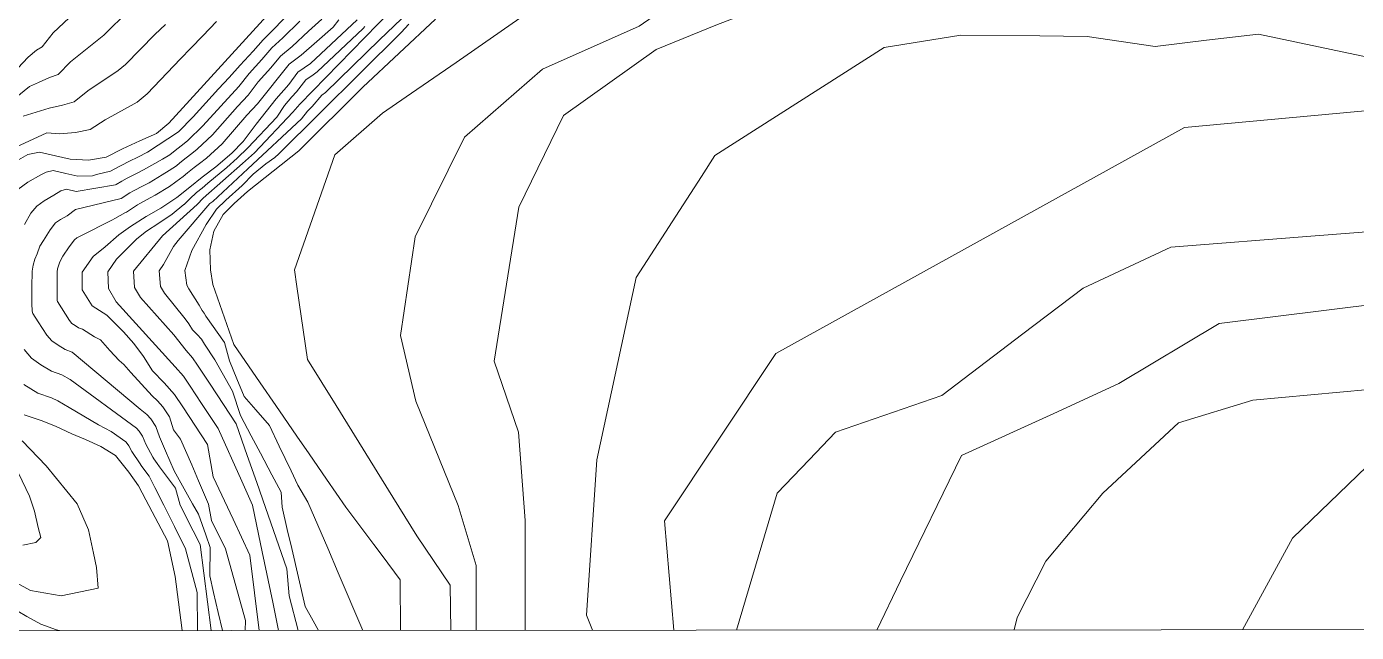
# Model space of a CAD drawing. Header units: metres. Extents: x 78 to 178, y -74 to 157.
# Drawn here: x 147.425 to 149.865, y -14.848 to -13.738 of the extents above; entities that cross this region are included whole.
import ezdxf

# ---------------------------------------------------------------- set-up
doc = ezdxf.new("R2010")
doc.units = ezdxf.units.M
doc.layers.add('01_Fina', color=252, linetype='Continuous', lineweight=15)

msp = doc.modelspace()

# ---------------------------------------------------------------- linework, layer by layer
at = {"layer": '01_Fina', "color": 252, "linetype": 'Continuous', "lineweight": 9, "true_color": 0x939598}
for p, q in [((147.8212, -13.98876), (147.8212, -13.98876)), ((147.8311, -13.99839), (147.8311, -13.99839)), ((147.4993, -14.08428), (147.4993, -14.08428)), ((147.52311, -14.12161), (147.52311, -14.12161)), ((147.75069, -14.26303), (147.75069, -14.26303)), ((147.723, -14.28269), (147.723, -14.28269))]:
    msp.add_line(p, q, dxfattribs=at)
at = {"layer": '01_Fina', "color": 252, "lineweight": 9, "true_color": 0x939598}
for points in [[(142.68008, -4.95976), (142.68008, -14.84805), (151.21343, -14.84213), (151.21343, -4.95384), (142.94709, -4.95976)], [(148.61231, -14.84399), (148.59546, -14.64333), (148.79947, -14.33707), (149.54902, -13.92282), (149.90026, -13.89046), (150.1416, -13.89878), (150.27955, -13.28592), (150.28805, -12.89034), (150.43681, -12.44798), (150.56857, -12.24381), (150.88841, -11.92372), (151.13109, -11.75827), (151.21343, -11.67745)], [(148.24967, -14.84425), (148.24967, -14.72529), (148.21663, -14.6154), (148.13938, -14.424), (148.11131, -14.30385), (148.13782, -14.12285), (148.22826, -13.94028), (148.37173, -13.81545), (148.54899, -13.73707), (148.71117, -13.62473), (148.86532, -13.51795), (149.02462, -13.47649), (149.21331, -13.54671), (149.35294, -13.55761), (149.49173, -13.54824), (149.58835, -13.57293), (149.64299, -13.5342), (149.64611, -13.45306), (149.6274, -13.361), (149.58657, -13.01637), (149.61564, -12.79563), (149.659, -12.46646), (149.71543, -12.38626), (150.07641, -11.97402)], [(148.98481, -14.84373), (149.02855, -14.75377), (149.14048, -14.52356), (149.3161, -14.44355), (149.429, -14.39212), (149.61293, -14.28199), (150.01169, -14.23267), (150.25494, -14.11858), (150.33182, -14.08252), (150.48038, -14.08083), (150.47911, -13.97025), (150.47857, -13.92284), (150.47794, -13.86735), (150.50284, -13.76935), (150.49342, -13.5827), (150.50647, -13.47826), (150.58312, -13.20021), (150.78305, -12.76392), (150.85744, -12.6016), (151.09019, -12.276), (151.16297, -12.25528), (151.21343, -12.24092)], [(148.33997, -14.84419), (148.33997, -14.643), (148.32727, -14.48096), (148.28281, -14.3507), (148.32794, -14.06869), (148.41012, -13.90055), (148.58, -13.77982), (148.69272, -13.73375), (148.8078, -13.69072), (149.0015, -13.58269), (149.1301, -13.54615), (149.21742, -13.56839), (149.4402, -13.65573), (149.518, -13.65732), (149.68514, -13.66646), (149.71328, -13.62714), (149.73059, -13.33258), (149.70868, -13.28187), (149.69122, -13.1532), (149.68568, -12.8484), (149.74633, -12.61755), (149.82036, -12.46173), (149.905, -12.2836)], [(149.23711, -14.84355), (149.24231, -14.82052), (149.29466, -14.7174), (149.39935, -14.593), (149.5384, -14.46369), (149.67481, -14.42266), (149.88746, -14.40302), (150.04123, -14.38174), (150.44387, -14.18913), (150.58762, -14.18397), (150.60479, -14.11317), (150.6323, -13.99966), (150.67054, -13.84193), (150.63965, -13.63424), (150.70508, -13.34289), (150.81141, -13.11046), (150.9112, -12.94678), (150.98513, -12.8255), (151.06987, -12.73236), (151.15821, -12.64561), (151.21343, -12.61751)], [(149.65591, -14.84325), (149.74774, -14.67541), (149.88356, -14.54389), (150.5411, -14.34248), (150.69566, -14.33803), (150.77427, -14.10908), (150.82051, -13.97442), (150.87293, -13.82176), (150.93209, -13.64949), (151.06864, -13.25182), (151.21343, -13.07176)], [(147.9608, -14.84446), (147.95083, -14.82685), (147.93599, -14.80064), (147.91138, -14.69446), (147.90321, -14.65919), (147.8938, -14.6186), (147.89221, -14.59131), (147.87523, -14.55934), (147.85404, -14.51942), (147.83736, -14.48801), (147.81737, -14.45036), (147.80286, -14.4062), (147.78386, -14.37212), (147.77066, -14.34845), (147.75176, -14.31989), (147.74574, -14.31079), (147.73798, -14.30209), (147.72955, -14.2934), (147.723, -14.28269), (147.71577, -14.27333), (147.67831, -14.2261), (147.67095, -14.21392), (147.66814, -14.18543), (147.67617, -14.17392), (147.69463, -14.14074), (147.70333, -14.1299), (147.76126, -14.06221), (147.76661, -14.05806), (147.8311, -13.99839), (147.92917, -13.90648), (147.94067, -13.8927), (147.9487, -13.884), (147.9665, -13.86313), (147.97318, -13.85844), (148.07259, -13.76225), (148.20732, -13.63301)], [(147.39722, -13.98929), (147.42759, -13.97217), (147.43374, -13.97069), (147.44886, -13.96762), (147.47816, -13.97457), (147.50479, -13.981), (147.53837, -13.98247), (147.57115, -13.97685), (147.60125, -13.96186), (147.63309, -13.94728), (147.66319, -13.93363), (147.6858, -13.9149), (147.91726, -13.6611)], [(147.39066, -13.83329), (147.42772, -13.79356), (147.44351, -13.78071), (147.45341, -13.77469), (147.47375, -13.74887), (147.52271, -13.70311)], [(147.40404, -13.86901), (147.43013, -13.84734), (147.44699, -13.84038), (147.46719, -13.83115), (147.48284, -13.82526), (147.50559, -13.80212), (147.55777, -13.76078), (147.56686, -13.75329), (147.61275, -13.7082)], [(147.91137, -13.709), (147.8786, -13.74272), (147.85893, -13.76185), (147.84047, -13.78272), (147.81678, -13.80814), (147.79698, -13.83102), (147.77745, -13.85176), (147.73049, -13.90286), (147.70346, -13.93042), (147.6466, -13.96815), (147.62894, -13.97725), (147.61382, -13.98434), (147.5983, -13.99237), (147.58546, -13.99879), (147.58038, -14.00214), (147.57877, -14.00254), (147.55308, -14.00882), (147.54947, -14.0099), (147.54626, -14.0111), (147.51924, -14.01163), (147.49703, -14.00722), (147.47361, -14.00173), (147.46077, -14.00481), (147.4514, -14.00949), (147.42719, -14.02314), (147.40926, -14.03639)], [(147.92308, -14.84449), (147.90662, -14.78099), (147.90249, -14.73142), (147.86333, -14.6193), (147.84733, -14.57346), (147.82996, -14.52374), (147.80966, -14.46559), (147.78613, -14.43013), (147.76175, -14.39338), (147.73838, -14.35815), (147.72942, -14.34464), (147.71778, -14.33166), (147.69517, -14.30249), (147.63389, -14.23399), (147.62306, -14.21593), (147.62118, -14.18623), (147.67416, -14.12134), (147.73798, -14.06395), (147.74895, -14.05217), (147.8212, -13.98876), (147.84314, -13.96882), (147.91378, -13.8943), (147.92622, -13.87972), (148.09346, -13.709)], [(147.40525, -13.95852), (147.46211, -13.93216), (147.48552, -13.93417), (147.51469, -13.93203), (147.54171, -13.92628), (147.56927, -13.90862), (147.62801, -13.87597), (147.6462, -13.86112), (147.70748, -13.7969), (147.72661, -13.7775), (147.74869, -13.75476), (147.77357, -13.72827)], [(147.67965, -13.73362), (147.66012, -13.75248), (147.60647, -13.8072), (147.59295, -13.81844), (147.53743, -13.85537), (147.51228, -13.87584), (147.49101, -13.88159), (147.46625, -13.88721), (147.41889, -13.90193)], [(147.42103, -14.10034), (147.43307, -14.0796), (147.44378, -14.06702), (147.45716, -14.05712), (147.47535, -14.04682), (147.48793, -14.03893), (147.49836, -14.03585), (147.51589, -14.04), (147.58814, -14.02796), (147.58961, -14.02742), (147.59978, -14.02073), (147.60981, -14.01565), (147.62653, -14.00682), (147.63965, -14.00053), (147.66012, -13.98889), (147.6743, -13.98086), (147.68768, -13.97297), (147.69182, -13.96962), (147.70293, -13.96053), (147.71403, -13.9517), (147.72072, -13.94648), (147.74828, -13.91959), (147.81424, -13.84721), (147.83337, -13.82353), (147.85679, -13.79811), (147.87485, -13.77683), (147.89532, -13.75837), (147.92663, -13.7276)], [(147.78429, -14.84459), (147.77664, -14.81138), (147.76824, -14.77499), (147.76123, -14.74459), (147.76187, -14.69245), (147.75363, -14.66915), (147.74018, -14.63108), (147.72967, -14.61243), (147.69559, -14.55193), (147.67992, -14.51509), (147.66921, -14.48993), (147.66226, -14.47053), (147.65329, -14.45689), (147.6458, -14.44846), (147.63363, -14.43883), (147.50893, -14.33434), (147.49555, -14.32952), (147.48271, -14.32176), (147.47134, -14.31373), (147.46197, -14.30303), (147.44605, -14.27895), (147.43655, -14.26369), (147.43535, -14.25955), (147.43481, -14.24523), (147.43481, -14.23038), (147.43495, -14.21928), (147.43495, -14.21513), (147.43521, -14.18623), (147.43695, -14.17499), (147.44017, -14.16429), (147.44418, -14.15399), (147.44966, -14.14007), (147.45635, -14.1295), (147.46813, -14.11037), (147.47816, -14.09766), (147.48713, -14.09111), (147.4993, -14.08428), (147.51495, -14.07291), (147.59884, -14.05271), (147.61423, -14.04267), (147.62145, -14.03893), (147.63924, -14.02929), (147.65022, -14.02381), (147.67363, -14.00963), (147.68661, -14.00147), (147.69985, -13.99264), (147.70614, -13.98755), (147.71765, -13.97832), (147.72808, -13.97003), (147.73785, -13.96253), (147.76608, -13.93618), (147.81197, -13.884), (147.83163, -13.8634), (147.84983, -13.83905), (147.87324, -13.81336), (147.89077, -13.79168), (147.91218, -13.77402), (147.94201, -13.74619), (147.9669, -13.72399)], [(147.82597, -14.84456), (147.82667, -14.82639), (147.78987, -14.69488), (147.76415, -14.64284), (147.75896, -14.61297), (147.74058, -14.5704), (147.72792, -14.54109), (147.70747, -14.49373), (147.69463, -14.47669), (147.68701, -14.45274), (147.67497, -14.43454), (147.66507, -14.42344), (147.65543, -14.41461), (147.6165, -14.37166), (147.60326, -14.35735), (147.59496, -14.34972), (147.57797, -14.33166), (147.56084, -14.31199), (147.54974, -14.30611), (147.52793, -14.29259), (147.52044, -14.28965), (147.51402, -14.28577), (147.50826, -14.28162), (147.50358, -14.2764), (147.48886, -14.25313), (147.48191, -14.24175), (147.48137, -14.23975), (147.48097, -14.23252), (147.4811, -14.22516), (147.4811, -14.18703), (147.48204, -14.18141), (147.48365, -14.17606), (147.48565, -14.17084), (147.48833, -14.16389), (147.49181, -14.15867), (147.50305, -14.14114), (147.51268, -14.1283), (147.51709, -14.12495), (147.52311, -14.12161), (147.58279, -14.09204), (147.5872, -14.08937), (147.60673, -14.07866), (147.60807, -14.07799), (147.62854, -14.06462), (147.63296, -14.06221), (147.65195, -14.05164), (147.66092, -14.04695), (147.68714, -14.0305), (147.69892, -14.02207), (147.71203, -14.0123), (147.72046, -14.00561), (147.73223, -13.99611), (147.74213, -13.98835), (147.75497, -13.97859), (147.78374, -13.95277), (147.82923, -13.90019), (147.84889, -13.87958), (147.90669, -13.80667), (147.9289, -13.78981), (147.95726, -13.76493), (147.98763, -13.73897), (147.99807, -13.72559)], [(147.85205, -14.84454), (147.83464, -14.70634), (147.80399, -14.64081), (147.76756, -14.56295), (147.75676, -14.50345), (147.71163, -14.43495), (147.69664, -14.4122), (147.67737, -14.39053), (147.65624, -14.36872), (147.63978, -14.3421), (147.62158, -14.31842), (147.60299, -14.29701), (147.57235, -14.26691), (147.54519, -14.24965), (147.52726, -14.21995), (147.52713, -14.18784), (147.54706, -14.15894), (147.56914, -14.14114), (147.59402, -14.11934), (147.61597, -14.10408), (147.6446, -14.08549), (147.67149, -14.07023), (147.70065, -14.05124), (147.72434, -14.03197), (147.74695, -14.01391), (147.7721, -13.99464), (147.80153, -13.96949), (147.8224, -13.94835), (147.84635, -13.91638), (147.88288, -13.86995), (147.90602, -13.84413), (147.92261, -13.82152), (147.94576, -13.80546), (148.03165, -13.72506)], [(148.04218, -14.8444), (147.99692, -14.73921), (147.97745, -14.69395), (147.941, -14.60924), (147.9227, -14.57802), (147.91034, -14.55219), (147.88867, -14.50688), (147.87043, -14.46874), (147.84575, -14.44041), (147.82431, -14.41579), (147.81094, -14.38323), (147.79742, -14.35029), (147.78802, -14.31676), (147.75404, -14.26838), (147.75069, -14.26303), (147.74708, -14.25834), (147.74146, -14.24844), (147.7226, -14.21821), (147.71898, -14.21192), (147.7151, -14.18462), (147.72808, -14.14783), (147.75471, -14.1006), (147.7737, -14.07238), (147.79043, -14.05605), (147.8208, -14.02903), (147.84087, -14.00802), (147.86388, -13.98929), (147.88033, -13.97738), (147.88783, -13.97069), (148.11219, -13.74847), (148.12624, -13.73348)], [(148.11073, -14.84435), (148.11067, -14.7515), (148.07741, -14.70731), (148.06227, -14.6872), (148.01056, -14.6185), (147.97542, -14.5674), (147.94337, -14.5208), (147.92094, -14.48819), (147.88919, -14.44201), (147.84704, -14.38072), (147.8054, -14.32018), (147.76688, -14.21045), (147.7622, -14.18382), (147.76153, -14.14703), (147.76849, -14.11278), (147.78601, -14.08241), (147.80595, -14.06181), (147.83016, -14.04), (147.92422, -13.96534), (148.04209, -13.84854), (148.17534, -13.72399)], [(148.20339, -14.84429), (148.20199, -14.76142), (148.14091, -14.67097), (148.09694, -14.60008), (147.99287, -14.43232), (147.9404, -14.34773), (147.92104, -14.21386), (147.91664, -14.1834), (147.99049, -13.97285), (148.07799, -13.89625), (148.1212, -13.86646), (148.21293, -13.80323), (148.32999, -13.72254)], [(147.88744, -14.84451), (147.87664, -14.79281), (147.85729, -14.70015), (147.85053, -14.6678), (147.83944, -14.61471), (147.81979, -14.57098), (147.77647, -14.47462), (147.74591, -14.42825), (147.725, -14.39655), (147.7131, -14.37849), (147.69758, -14.36109), (147.58961, -14.24189), (147.57516, -14.21794), (147.57409, -14.18703), (147.59014, -14.16389), (147.62747, -14.12643), (147.64513, -14.11265), (147.66788, -14.0978), (147.69236, -14.08147), (147.71336, -14.06408), (147.71417, -14.06354), (147.7246, -14.05338), (147.73664, -14.042), (147.74708, -14.03358), (147.75778, -14.02448), (147.7927, -13.99611), (147.81143, -13.97912), (147.81143, -13.97899), (147.8311, -13.95986), (147.88408, -13.90353), (147.89826, -13.88213), (147.91178, -13.86674), (147.9202, -13.85751), (147.93733, -13.83543), (147.95071, -13.82607), (147.9582, -13.82045), (148.04235, -13.74111), (148.0453, -13.73736)], [(148.4632, -14.8441), (148.45233, -14.8162), (148.4715, -14.53173), (148.54311, -14.19732), (148.66316, -14.01233), (148.68793, -13.97416), (148.99842, -13.77605), (149.13884, -13.75321), (149.28418, -13.7548), (149.37049, -13.75575), (149.49552, -13.77393), (149.58975, -13.76275), (149.68538, -13.7514), (149.95163, -13.80807)], [(148.72731, -14.84391), (148.8021, -14.59271), (148.86063, -14.53181), (148.90932, -14.48114), (149.10408, -14.41386), (149.25272, -14.30103), (149.36325, -14.21713), (149.52436, -14.14205), (149.78933, -14.12137), (149.95433, -14.1085)], [(147.76339, -14.8446), (147.74335, -14.68685), (147.73084, -14.66214), (147.70688, -14.61477), (147.69814, -14.58366), (147.66921, -14.54452), (147.66466, -14.53837), (147.65838, -14.5298), (147.65664, -14.52713), (147.64366, -14.50318), (147.63751, -14.48833), (147.63162, -14.47923), (147.62667, -14.47361), (147.50479, -14.38437), (147.48994, -14.37608), (147.47067, -14.36939), (147.4514, -14.35788), (147.43428, -14.34571), (147.42036, -14.32965)], [(147.42023, -14.39387), (147.44578, -14.40939), (147.47107, -14.41795), (147.48231, -14.42357), (147.50331, -14.43562), (147.55683, -14.46786), (147.58038, -14.47963), (147.6074, -14.49876), (147.60981, -14.50157), (147.61289, -14.50612), (147.61824, -14.51642), (147.63322, -14.53917), (147.6355, -14.54225), (147.64393, -14.55362), (147.64995, -14.56178), (147.66025, -14.58238), (147.6766, -14.61508), (147.69612, -14.65413), (147.71658, -14.69504), (147.73831, -14.77482), (147.73836, -14.84462)], [(147.71064, -14.84464), (147.70823, -14.82582), (147.69792, -14.74586), (147.68375, -14.68009), (147.64353, -14.60486), (147.63068, -14.57917), (147.61262, -14.55469), (147.58814, -14.52392), (147.56138, -14.50733), (147.53302, -14.49422), (147.50786, -14.48391), (147.47789, -14.47), (147.45207, -14.4597), (147.4209, -14.44926)], [(147.37988, -14.74234), (147.43252, -14.77101), (147.48849, -14.78101), (147.55629, -14.76721), (147.55353, -14.72928), (147.54779, -14.70299), (147.53846, -14.66032), (147.5178, -14.61231), (147.46122, -14.54252), (147.41679, -14.49705)], [(147.41, -14.55594), (147.43059, -14.59847), (147.43964, -14.62565), (147.44637, -14.65568), (147.45097, -14.67443), (147.44227, -14.68344), (147.41847, -14.68836)]]:
    msp.add_lwpolyline(points, dxfattribs=at)
at = {"layer": '01_Fina', "color": 252, "linetype": 'Continuous', "lineweight": 9, "true_color": 0x939598}
msp.add_lwpolyline([(147.48573, -14.8448), (147.47977, -14.84314), (147.45114, -14.8327), (147.42558, -14.81866), (147.3924, -14.79966), (147.352, -14.78387), (147.32337, -14.77531), (147.29313, -14.76648), (147.26142, -14.75644), (147.23734, -14.74454), (147.23038, -14.73731), (147.19774, -14.71497), (147.16871, -14.68527), (147.12335, -14.66185), (147.07465, -14.64486), (147.01578, -14.64406), (146.97337, -14.64687), (146.93056, -14.67242), (146.90741, -14.68634), (146.89082, -14.70239), (146.85791, -14.73343), (146.83811, -14.75925), (146.83811, -14.78641), (146.84559, -14.84526)], dxfattribs=at)

doc.saveas('drawing.dxf')
